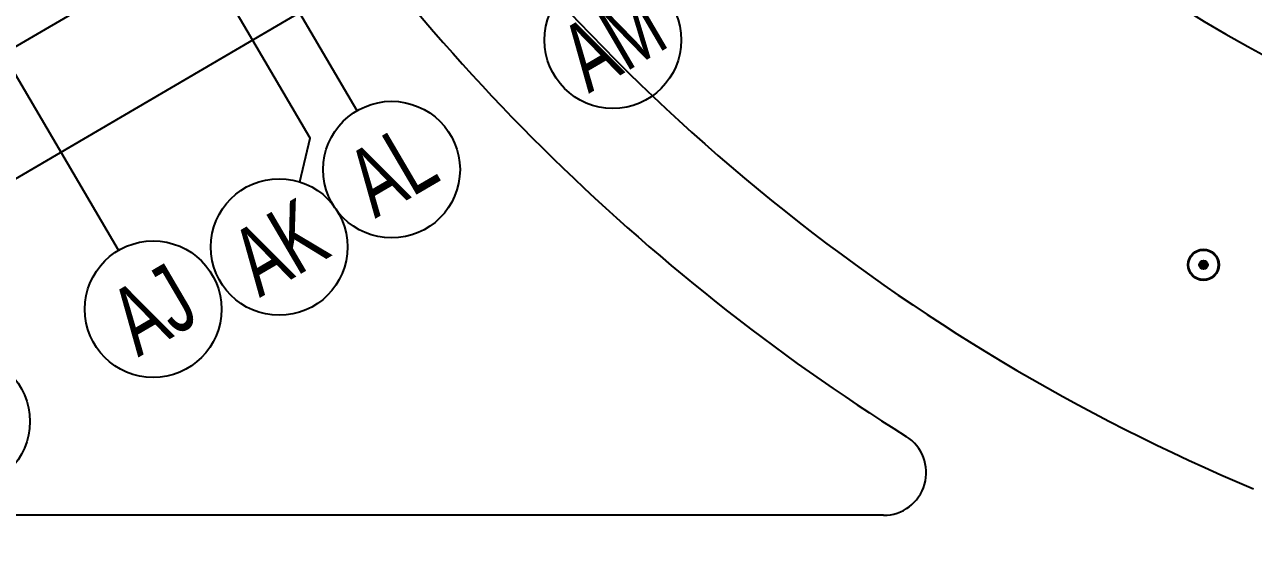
# Model space of a CAD drawing. Extents: x 1962160 to 37842216, y -162679 to 2997677.
# Drawn here: x 37543549 to 37586673, y 2690410 to 2708920 of the extents above; entities that cross this region are included whole.
import ezdxf
from ezdxf.enums import TextEntityAlignment as Align

# ---------------------------------------------------------------- set-up
doc = ezdxf.new("R2010")
doc.units = 0
doc.header["$LTSCALE"] = 1000
for name, pattern in [('CENTER', [2, 1.25, -0.25, 0.25, -0.25]), ('CENTER2', [28.575000000000003, 19.05, -3.175, 3.175, -3.175]), ('HIDDEN', [0.375, 0.25, -0.125])]:
    doc.linetypes.add(name, pattern=pattern)
doc.layers.get('0').update_dxf_attribs({"color": 8})
doc.layers.get('Defpoints').update_dxf_attribs({"color": 8})
for name, color, linetype in [('#幕墙线-平面', 8, 'Continuous'), ('#标注', 8, 'Continuous'), ('#虚线', 8, 'HIDDEN'), ('#轴线', 8, 'CENTER2'), ('A-FLOR', 8, 'Continuous'), ('A-GRID', 8, 'CENTER'), ('A-HATH', 8, 'Continuous'), ('A-STRS-HRAL', 8, 'Continuous'), ('COLUMN', 8, 'Continuous'), ('DIM', 8, 'Continuous'), ('G-ACCS', 8, 'Continuous'), ('PUB_HATCH', 8, 'Continuous'), ('周边建筑', 8, 'Continuous')]:
    doc.layers.add(name, color=color, linetype=linetype)
doc.layers.add('A-X-CHEK', color=8, linetype='Continuous', plot=False)
doc.styles.add('#文字', font='jrs.shx', dxfattribs={"width": 0.7, "bigfont": 'hztxt.shx'})
doc.styles.add('JHZX', font='jrs.shx', dxfattribs={"width": 0.6, "bigfont": 'jhz.shx'})
doc.dimstyles.new('JZBZ-600', dxfattribs={"dimscale": 600, "dimtxt": 3, "dimasz": 1.5, "dimexe": 1, "dimexo": 1, "dimgap": 0.5, "dimtad": 1, "dimdec": 0, "dimdsep": 46, "dimtxsty": 'JHZX', "dimblk1": 'ARCHTICK', "dimblk2": 'ARCHTICK', "dimsah": 1, "dimcen": 0, "dimclrd": 1, "dimclre": 1, "dimclrt": 2, "dimadec": 1, "dimazin": 2, "dimtfac": 1, "dimtdec": 0, "dimtix": 1, "dimtmove": 0, "dimatfit": 3, "dimfxl": 1, "dimtolj": 1, "dimlwd": -1, "dimlwe": -1, "dimarcsym": 1})

# ---------------------------------------------------------------- blocks, each defined once
blk = doc.blocks.new('排水沟区域')
at = {"layer": 'A-HATH'}
h = blk.add_hatch(dxfattribs=at)
h.set_pattern_fill('ANSI37', color=256, scale=100)
h.set_pattern_definition([(45, (0, 0), (-112.2532015133644, 112.2532015133644), []), (135, (0, 0), (-112.2532015133644, -112.2532015133644), [])])
edge = h.paths.add_edge_path()
edge.add_arc((35596526.94205736, 2883875.52556714), 6299.999999840999, 248.93423548551658, 278.1515035350167, ccw=False)
edge.add_arc((35587918.37121192, 2861526.140609353), 17649.99999999959, 68.93423548068213, 117.9999999999739)
edge.add_line((35579632.19812875, 2877110.165623317), (35548508.6316094, 2860561.471758045))
edge.add_arc((35527311.97593477, 2900426.547580393), 45149.99980188611, 284.08033326819725, 298.00002113875126, ccw=False)
edge.add_line((35538296.16223316, 2856633.053389217), (35538377.25671395, 2857014.572925257))
edge.add_arc((35527311.97575138, 2900426.548063345), 44800.00031440443, 284.2996372022527, 298.0000212210122)
edge.add_line((35548344.31656242, 2860870.503415545), (35579467.88308178, 2877419.197280818))
edge.add_arc((35587918.37121192, 2861526.140609353), 17999.99999999915, 68.93423548068012, 117.9999999999701, ccw=False)
edge.add_arc((35596526.94205791, 2883875.525567099), 5950.000000000948, 248.9342354807112, 276.1268148912404)
edge.add_arc((35647972.51225553, 2918657.177440203), 65099.99999980383, 218.6936501776785, 219.055789809578)
blk = doc.blocks.new('A$C58e34137')
at = {"layer": 'A-X-CHEK'}
blk.add_blockref('排水沟区域', (-35647972.51433039, -2918657.17947907), dxfattribs=at)
blk = doc.blocks.new('ZWBLB')
at = {"layer": '周边建筑'}
for radius in [550, 520]:
    blk.add_circle((0, 0), radius, dxfattribs=at)
blk = doc.blocks.new('_YZH')
blk.add_circle((0, 0), 0.5)
at = {"layer": 'PUB_HATCH', "const_width": 0.5}
blk.add_lwpolyline([(-0.25, 0, 1), (0.25, 0, 1)], format="xyb", close=True, dxfattribs=at)
blk = doc.blocks.new('ECC')
at = {"layer": '周边建筑'}
blk.add_lwpolyline([(-144961.0630997047, 507399.6531258309, -0.4915583733557337), (-154134.5659141839, 534387.8212054032, 0.5294089154655723), (-166641.3883495554, 565013.4754202063, 0.3080313207257979), (-209345.4067650139, 547543.4786255118, 0.003255396117052669), (-209742.5934910476, 546935.049921216, 0.4514162296451251), (-206551.6844001412, 535678.5807068688, -0.5041137469169682), (-200160.8861739784, 502524.0348162339, 0.4317738221259302), (-198073.9038008526, 473484.7438077703, 0.2572373842583365), (-145094.9677719325, 463827.4077287451, 0.7172904305080308)], format="xyb", close=True, dxfattribs=at)
at = {"layer": 'COLUMN', "xscale": 300, "yscale": 300, "zscale": 300}
blk.add_blockref('_YZH', (-191557.4648518339, 460336.6935669868), dxfattribs=at)
at = {"layer": '周边建筑'}
blk.add_blockref('ZWBLB', (-191557.4648518339, 460336.6935665552), dxfattribs=at)
blk = doc.blocks.new('总体道路0521')
at = {"layer": 'G-ACCS'}
blk.add_line((35647932.54482762, 2918591.976535513), (35647866.06514581, 2918591.976535513), dxfattribs=at)
for centre, radius, start, end in [((35647972.51118848, 2918657.176535514), 73.7, 212.5066667717924, 237.8950273714404), ((35647972.51118848, 2918657.176535514), 69.7, 214.7202252678499, 247.2224412316008), ((35647932.54482762, 2918593.476535513), 1.5, 270, 57.8950273714404)]:
    blk.add_arc(centre, radius, start, end, dxfattribs=at)
blk = doc.blocks.new('A$C06ac024f')
at = {"xscale": 1000, "yscale": 1000, "zscale": 1000}
blk.add_blockref('总体道路0521', (-35647972511.19448, -2918657176.530752), dxfattribs=at)
at = {"layer": '周边建筑'}
blk.add_blockref('ECC', (162819.8602113798, -516737.4017797778), dxfattribs=at)
blk = doc.blocks.new('A$C80b62fe7')
at = {"layer": '#幕墙线-平面'}
for radius, start, end in [(128529.4436852644, 333.5022467601689, 195.775796910644), (127529.4436852644, 333.539850647279, 195.7883970499479)]:
    blk.add_arc((71051.57360945642, 188867.3555372115), radius, start, end, dxfattribs=at)
blk = doc.blocks.new('DASWQE')
at = {"layer": 'DIM', "ltscale": 10}
blk.add_blockref('A$C80b62fe7', (-71047.03888088465, -188862.9763723449), dxfattribs=at)
blk = doc.blocks.new('_ARCHTICK')
at = {"const_width": 0.15}
blk.add_lwpolyline([(-0.5, -0.5), (0.5, 0.5)], dxfattribs=at)
blk = doc.blocks.new('*D202')
at = {"layer": '#标注', "color": 1, "transparency": 16777216}
for p, q in [((36703702.37441572, 3017079.701604014), (36713863.44929372, 3004072.742621317)), ((36670313.58946138, 2860017.641321822), (36684886.99788948, 2867766.460034493))]:
    blk.add_line(p, q, dxfattribs=at)
blk.add_arc((36780592.74096537, 2918654.106292088), 108993.458286673, 127.9970587915869, 207.9999999999892, dxfattribs=at)
at = {"layer": 'Defpoints', "color": 0, "transparency": 16777216}
for p in [(36703333.00180195, 3017552.52701809), (36682082.36873942, 2965294.008877696), (36780592.74096537, 2918654.106292088), (36669783.82090566, 2859735.958384152)]:
    blk.add_point(p, dxfattribs=at)
at = {"layer": '#标注', "color": 1, "transparency": 16777216, "xscale": 900, "yscale": 900, "zscale": 900}
for p, rotation in [((36713494.07667994, 3004545.568035392), 37.99705879158693), ((36684357.22933376, 2867484.777096823), 297.9999999999892)]:
    blk.add_blockref('_ARCHTICK', p, dxfattribs=dict(at, rotation=rotation))
at = {"layer": '#标注', "color": 2, "transparency": 16777216, "insert": (36672807.86220258, 2941567.38103121), "char_height": 1800, "attachment_point": 5, "rotation": 77.99852939578916, "style": 'JHZX'}
blk.add_mtext('\\A1;80°', dxfattribs=at)
blk = doc.blocks.new('*D101')
at = {"layer": '#标注', "color": 1, "transparency": 16777216}
for p, q in [((36714280.12800232, 2877354.740627555), (36716776.73765635, 2873094.946444057)), ((36707550.73162137, 2873410.729427302), (36710047.3412754, 2869150.935243804)), ((36709743.95579845, 2869668.581119264), (36716473.35217941, 2873612.592319516))]:
    blk.add_line(p, q, dxfattribs=at)
at = {"layer": 'Defpoints', "color": 0, "transparency": 16777216}
for p in [(36713976.74252538, 2877872.386503013), (36707247.34614443, 2873928.37530276), (36716473.35217941, 2873612.592319516)]:
    blk.add_point(p, dxfattribs=at)
at = {"layer": '#标注', "color": 1, "transparency": 16777216, "xscale": 900, "yscale": 900, "zscale": 900}
for p, rotation in [((36716473.35217941, 2873612.592319516), 30.37400968452587), ((36709743.95579845, 2869668.581119264), 210.3740096845259)]:
    blk.add_blockref('_ARCHTICK', p, dxfattribs=dict(at, rotation=rotation))
at = {"layer": '#标注', "color": 2, "transparency": 16777216, "insert": (36712501.88303505, 2872675.878470309), "char_height": 1800, "attachment_point": 5, "rotation": 30.374009684525866, "style": 'JHZX'}
blk.add_mtext('\\A1;7800', dxfattribs=at)
blk = doc.blocks.new('*D112')
at = {"layer": '#标注', "color": 1, "transparency": 16777216}
for p, q in [((36722925.56438082, 2884160.358147338), (36728203.20757348, 2875155.476772167)), ((36666127.41429175, 2839469.122399081), (36727899.82209653, 2875673.122647626)), ((36661153.15657604, 2847956.35789879), (36666430.7997687, 2838951.476523621))]:
    blk.add_line(p, q, dxfattribs=at)
at = {"layer": 'Defpoints', "color": 0, "transparency": 16777216}
for p in [(36722622.17890388, 2884678.004022798), (36727899.82209653, 2875673.122647626), (36660849.7710991, 2848474.00377425)]:
    blk.add_point(p, dxfattribs=at)
at = {"layer": '#标注', "color": 1, "transparency": 16777216, "xscale": 900, "yscale": 900, "zscale": 900}
for p, rotation in [((36727899.82209653, 2875673.122647626), 30.37400968451957), ((36666127.41429175, 2839469.122399081), 210.3740096845196)]:
    blk.add_blockref('_ARCHTICK', p, dxfattribs=dict(at, rotation=rotation))
at = {"layer": '#标注', "color": 2, "transparency": 16777216, "insert": (36696406.84724025, 2858606.41427427), "char_height": 1800, "attachment_point": 5, "rotation": 30.37400968451957, "style": 'JHZX'}
blk.add_mtext('\\A1;71600', dxfattribs=at)
blk = doc.blocks.new('*U247')
blk.add_line((-8.960830237663566e-17, -20), (0, 0))
blk.add_circle((0, -24), 4)
at = {"style": 'JHZX', "width": 0.75}
blk.add_attdef('AXES', text='', height=4, dxfattribs=at).set_placement((0, -24), align=Align.MIDDLE_CENTER)
blk = doc.blocks.new('*U249')
blk.add_line((-8.960830237663566e-17, -20), (-3.797850922637735e-12, -19.99999999999741))
blk.add_circle((0, -24), 4)
at = {"style": 'JHZX', "width": 0.75}
blk.add_attdef('AXES', text='', height=4, dxfattribs=at).set_placement((0, -24), align=Align.MIDDLE_CENTER)
blk = doc.blocks.new('DOTE-11')
at = {"layer": '#虚线', "ltscale": 20}
blk.add_arc((36780598.51695531, 2918657.177440438), 109299.9999999995, 127.2793848440428, 207.9999999896279, dxfattribs=at)
at = {"layer": '#轴线'}
for radius, end in [(146599.9999999995, 183.9998103525153), (138799.9999999995, 210.1884172151102), (130399.9999999995, 210.3293811306592), (127949.9999999995, 210.3740096847854)]:
    blk.add_arc((36780598.51695531, 2918657.177440438), radius, 324.4999999903098, end, dxfattribs=at)
blk = doc.blocks.new('*D344')
at = {"layer": '#标注', "color": 1, "ltscale": 10, "transparency": 16777216}
for p, q in [((37557011.99584214, 2724020.634417469), (37559946.69243889, 2718501.27286019)), ((37559665.00950122, 2719031.041415906), (37513045.37659824, 2694242.942900831)), ((37510392.36293916, 2699232.535902394), (37513327.05953591, 2693713.174345115))]:
    blk.add_line(p, q, dxfattribs=at)
at = {"layer": 'Defpoints', "color": 0, "ltscale": 10, "transparency": 16777216}
for p in [(37556730.31290446, 2724550.402973182), (37510110.68000148, 2699762.30445811), (37513045.37659824, 2694242.942900831)]:
    blk.add_point(p, dxfattribs=at)
at = {"layer": '#标注', "color": 1, "ltscale": 10, "transparency": 16777216, "xscale": 900, "yscale": 900, "zscale": 900}
for p, rotation in [((37559665.00950122, 2719031.041415906), 27.99999999996465), ((37513045.37659824, 2694242.942900831), 207.9999999999647)]:
    blk.add_blockref('_ARCHTICK', p, dxfattribs=dict(at, rotation=rotation))
at = {"layer": '#标注', "color": 2, "ltscale": 10, "transparency": 16777216, "insert": (37535791.82717438, 2707696.5292698), "char_height": 1800, "attachment_point": 5, "rotation": 27.999999999964675, "style": 'JHZX'}
blk.add_mtext('\\A1;1200*44=52800', dxfattribs=at)
blk = doc.blocks.new('ZW-5001')
at = {"layer": '#标注'}
blk.add_lwpolyline([(36720152.77818979, 2865170.287812457), (36720518.49187204, 2866710.647313271), (36713218.27883296, 2879166.501191789)], dxfattribs=at)
ref = blk.add_blockref('*U247', (36723854.6828486, 2882575.066895079), dxfattribs=dict(at, xscale=600.0000000000001, yscale=600.0000000000001, rotation=30.37400968431548))
ref.add_attrib('AXES', 'AM', dxfattribs={"layer": '0', "height": 2399.999999999999, "rotation": 30.37400984829888, "style": '#文字', "width": 0.7}).set_placement((36731135.93429517, 2870151.565884026), align=Align.MIDDLE_CENTER)
ref = blk.add_blockref('*U247', (36716089.99471671, 2878024.284740947), dxfattribs=dict(at, xscale=600.0000000000001, yscale=600.0000000000001, rotation=30.37400968431548))
ref.add_attrib('AXES', 'AL', dxfattribs={"layer": '0', "height": 2399.999999999999, "rotation": 30.37400984829888, "style": '#文字', "width": 0.7}).set_placement((36723371.24616329, 2865600.783729894), align=Align.MIDDLE_CENTER)
ref = blk.add_blockref('*U247', (36707721.3863968, 2873119.552863699), dxfattribs=dict(at, xscale=600.0000000000001, yscale=600.0000000000001, rotation=30.37400968431548))
ref.add_attrib('AXES', 'AJ', dxfattribs={"layer": '0', "height": 2399.999999999999, "rotation": 30.37400984829888, "style": '#文字', "width": 0.7}).set_placement((36715002.63784337, 2860696.051852646), align=Align.MIDDLE_CENTER)
ref = blk.add_blockref('*U247', (36700991.99001581, 2869175.541663442), dxfattribs=dict(at, xscale=600.0000000000001, yscale=600.0000000000001, rotation=30.37400968431548))
ref.add_attrib('AXES', 'AH', dxfattribs={"layer": '0', "height": 2399.999999999999, "rotation": 30.37400984829888, "style": '#文字', "width": 0.7}).set_placement((36708273.24146239, 2856752.040652389), align=Align.MIDDLE_CENTER)
ref = blk.add_blockref('*U249', (36712144.39585999, 2875306.589514592), dxfattribs=dict(at, xscale=600.0000000000001, yscale=600.0000000000001, zscale=600.0000000000001, rotation=30.37400968431548))
ref.add_attrib('AXES', 'AK', dxfattribs={"layer": '0', "height": 2399.999999999999, "rotation": 30.37400984829888, "style": '#文字', "width": 0.7}).set_placement((36719425.64730657, 2862883.088503539), align=Align.MIDDLE_CENTER)
dim = blk.add_angular_dim_3p(base=(36682082.36873942, 2965294.008877696), center=(36780592.74096535, 2918654.106292087), p1=(36703333.00180194, 3017552.527018089), p2=(36669783.82090566, 2859735.958384149), dimstyle='JZBZ-600', dxfattribs=at)
dim.commit()
dim.dimension.update_dxf_attribs({"geometry": '*D202', "text_midpoint": (36672807.86220258, 2941567.381031214)})
for p1, p2, distance, picture, middle in [((36660849.7710991, 2848474.00377425), (36722622.17890388, 2884678.004022797), -10437.499999991336, '*D112', (36696406.84724025, 2858606.41427427)), ((36707247.34614442, 2873928.375302761), (36713976.74252538, 2877872.386503014), -4937.500000037042, '*D101', (36712501.88303505, 2872675.878470309))]:
    dim = blk.add_aligned_dim(p1=p1, p2=p2, distance=distance, dimstyle='JZBZ-600', dxfattribs=at)
    dim.commit()
    dim.dimension.update_dxf_attribs({"geometry": picture, "text_midpoint": middle})
blk = doc.blocks.new('FDGFH')
at = {"layer": 'A-FLOR'}
blk.add_blockref('ZW-5001', (-36780598.51155947, -2918657.163268261), dxfattribs=at)
at = {"layer": 'A-GRID'}
blk.add_blockref('DOTE-11', (-36780598.51155947, -2918657.163268261), dxfattribs=at)

msp = doc.modelspace()

# ---------------------------------------------------------------- block references
at = {"layer": 'A-STRS-HRAL'}
msp.add_blockref('DASWQE', (37613652.56708944, 2756885.970215484), dxfattribs=at)
at = {"layer": 'DIM', "ltscale": 10}
for name, p in [('A$C06ac024f', (37613657.10216346, 2756879.841327364)), ('A$C58e34137', (37613657.09747919, 2756879.847001005))]:
    msp.add_blockref(name, p, dxfattribs=at)
at = {"layer": 'DIM'}
msp.add_blockref('FDGFH', (37613657.09676763, 2756879.827155179), dxfattribs=at)

# ---------------------------------------------------------------- dimensions: what is measured, and where the dimension line sits
at = {"layer": '#标注', "ltscale": 10}
dim = msp.add_aligned_dim(p1=(37556730.31290446, 2724550.402973183), p2=(37510110.68000148, 2699762.30445811), distance=6251.063598699557, text='1200*44=52800', dimstyle='JZBZ-600', dxfattribs=at)
dim.commit()
dim.dimension.update_dxf_attribs({"geometry": '*D344', "text_midpoint": (37535791.82717438, 2707696.5292698)})

doc.saveas('drawing.dxf')
